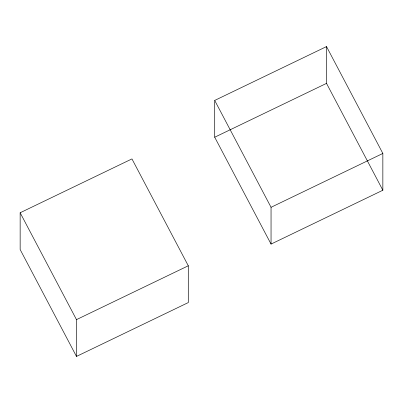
<?xml version="1.0" encoding="UTF-8"?>
<svg xmlns="http://www.w3.org/2000/svg" width="403" height="403" viewBox="0 0 403 403"><rect width="100%" height="100%" fill="white"/><g stroke="black" fill="none" stroke-linecap="round" stroke-linejoin="round"><path stroke-width="0.6" d="M214.708 100.428L326.516 46.582L382.85 153.452L382.85 190.241L271.048 244.087L214.708 137.221L214.708 100.428L271.048 207.298L271.048 244.087M20.15 212.759L131.952 158.913L188.292 265.779L188.292 302.572L76.484 356.418L20.15 249.548L20.15 212.759L76.484 319.624L76.484 356.418M214.708 137.221L326.516 83.376L326.516 46.582M271.048 207.298L382.85 153.452M76.484 319.624L188.292 265.779M326.516 83.376L382.85 190.241"/></g></svg>
